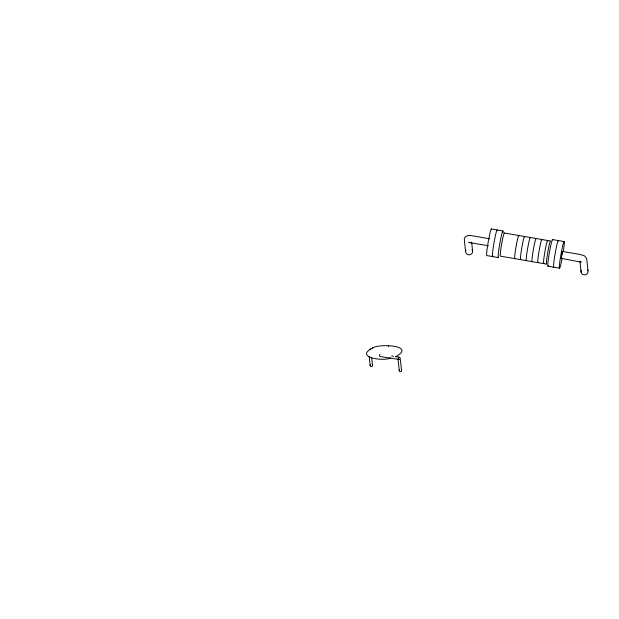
<?xml version="1.0" encoding="UTF-8"?>
<svg xmlns="http://www.w3.org/2000/svg" width="619" height="619" viewBox="0 0 619 619"><rect width="100%" height="100%" fill="white"/><g stroke="black" fill="none" stroke-linecap="round" stroke-linejoin="round"><path stroke-width="0.93" d="M562.385 252.722L562.153 254.37M581.187 270.418L581.017 271.3A3.521 3.412 -6 0 0 585.257 274.805A3.521 3.412 -6 0 0 587.679 269.907M561.657 256.947L561.201 258.324L562.447 251.422L580.367 254.533L584.498 255.856L586.711 258.657L587.98 270.743M379.958 354.347L379.447 355.337L379.927 356.49L399.224 359.484L398.636 359.407M398.574 357.488L399.038 357.209L398.481 357.442M395.657 356.761C416.734 345.085 378.472 343.553 372.793 347.924C353.619 357.627 384.113 361.589 390.674 357.968M469.891 242.184L468.745 242.516L488.492 245.743M369.845 349.147L370.425 348.915M372.321 348.118L372.793 347.924M388.368 346.269L388.802 346.3M391.68 355.987L393.568 356.281M395.448 356.583L399.216 357.171M491.37 228.968L502.914 230.964M552.558 239.568L564.102 241.565M504.353 232.999L550.531 241A11.746 0.812 -80.2 0 0 547.699 252.707A11.746 0.812 -80.2 0 0 546.562 264.143L500.384 256.15A11.746 0.812 -80.2 0 1 501.792 243.197A11.746 0.812 -80.2 0 1 504.5 233.363M489.691 238.802L471.748 235.692C468.8 234.887 464.211 235.762 464.296 239.584L465.573 251.67M561.201 258.324L581.241 262.154L580.568 261.628M498.349 257.581L486.805 255.585A13.51 0.928 -80.2 0 1 488.43 240.69A13.51 0.928 -80.2 0 1 491.548 229.378M547.993 266.185L559.537 268.182M398.891 359.484L398.737 359.453A1.176 0.851 -79.2 0 1 398.543 359.322M400.067 357.635L401.592 370.456M579.926 261.125L581.086 272.19M471.639 242.052L472.606 251.268M398.094 359.608L399.255 370.657M371.725 358.053L372.499 365.419M369.195 356.405L370.162 365.612M526.645 260.22A11.746 0.812 -80.2 0 1 527.496 249.209A11.746 0.812 -80.2 0 1 530.475 237.858M520.873 259.214A11.746 0.812 -80.2 0 1 521.724 248.211A11.746 0.812 -80.2 0 1 524.703 236.86M532.131 261.644A11.746 0.812 -80.2 0 1 533.269 250.208A11.746 0.812 -80.2 0 1 536.1 238.501M538.19 262.216A11.746 0.812 -80.2 0 1 539.041 251.206A11.746 0.812 -80.2 0 1 542.02 239.863M543.962 263.214A11.746 0.812 -80.2 0 1 544.813 252.212A11.746 0.812 -80.2 0 1 547.792 240.861M548.326 265.69A13.51 0.928 -80.2 0 1 549.308 253.032A13.51 0.928 -80.2 0 1 552.736 239.979M553.765 267.184A13.51 0.928 -80.2 0 1 555.382 252.289A13.51 0.928 -80.2 0 1 558.508 240.977M562.168 258.169A13.51 0.928 -80.2 0 1 559.39 265.861A13.51 0.928 -80.2 0 1 563.135 244.064A13.51 0.928 -80.2 0 1 563.352 251.283M498.682 257.086A13.51 0.928 -80.2 0 1 499.974 242.694A13.51 0.928 -80.2 0 1 503.1 232.674M492.91 256.088A13.51 0.928 -80.2 0 1 493.892 243.429A13.51 0.928 -80.2 0 1 497.32 230.384M514.815 258.649A11.746 0.812 -80.2 0 1 516.223 245.697A11.746 0.812 -80.2 0 1 518.931 235.862M472.042 249.589A3.521 3.412 -6 0 1 469.272 254.881A3.521 3.412 -6 0 1 465.952 249.937M372.298 364.87A1.176 1.137 -6 0 1 372.081 366.394A1.176 1.137 -6 0 1 370.495 366.324A1.176 1.137 -6 0 1 370.441 364.784M401.391 369.907A1.176 1.137 -6 0 1 401.174 371.431A1.176 1.137 -6 0 1 399.588 371.361A1.176 1.137 -6 0 1 399.534 369.822M398.381 359.252A1.176 1.137 -20.9 0 1 398.04 358.772M398.272 358.881A1.176 0.851 -79.2 0 1 398.226 358.602"/></g></svg>
